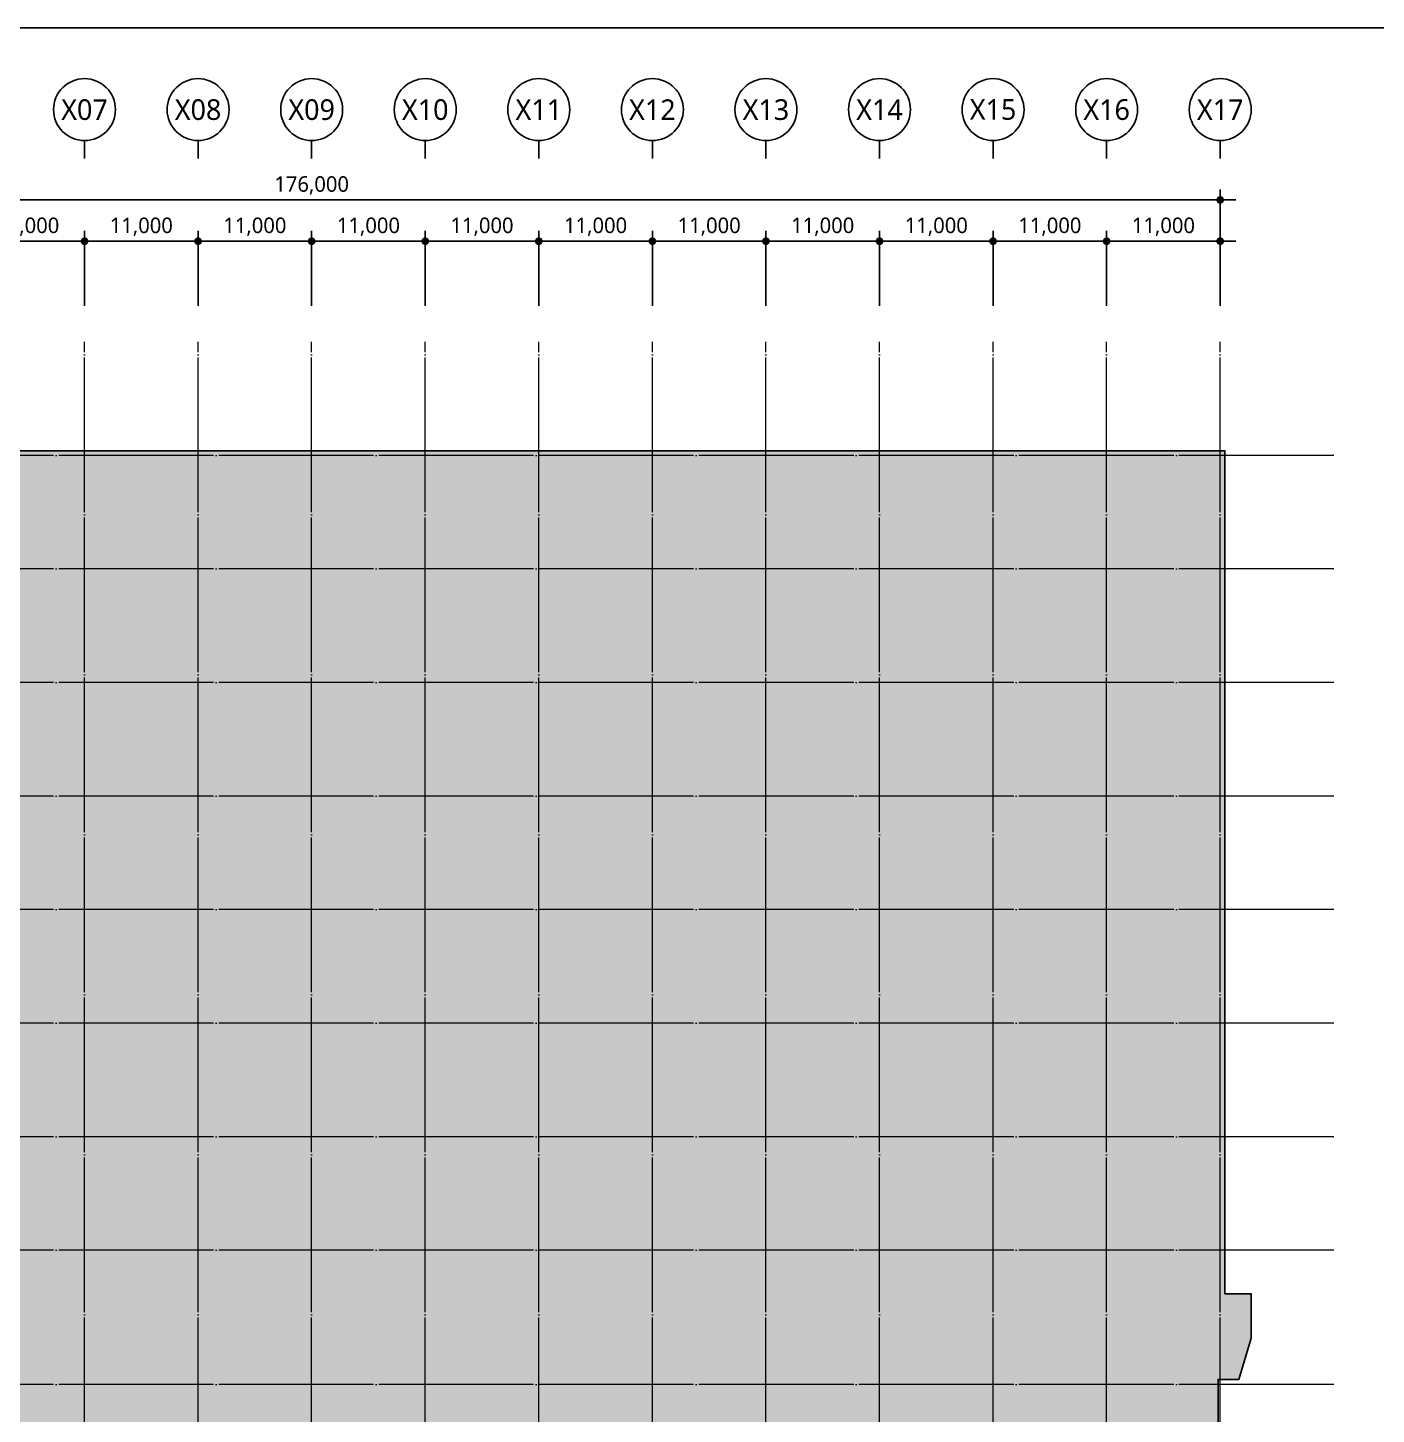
# Model space of a CAD drawing. Header units: millimetres. Extents: x 1877297 to 3504506, y 1389503 to 1925703.
# Drawn here: x 3214415 to 3345030, y 1523292 to 1657603 of the extents above; entities that cross this region are included whole.
import ezdxf
from ezdxf.enums import TextEntityAlignment as Align

# ---------------------------------------------------------------- set-up
doc = ezdxf.new("R2010")
doc.units = ezdxf.units.MM
doc.header["$LTSCALE"] = 5
doc.header["$MEASUREMENT"] = 0
doc.header["$PDSIZE"] = -10
doc.linetypes.add('CEN', pattern=[62, 60, -1, 0, -1])
doc.layers.get('0').update_dxf_attribs({"linetype": 'CONTINUOUS'})
doc.layers.get('Defpoints').update_dxf_attribs({"color": 153, "linetype": 'CONTINUOUS'})
for name, color, linetype, lineweight in [('A-AREA-LIN1', 4, 'CONTINUOUS', 25), ('A-AXIS-BUBL', 7, 'CONTINUOUS', 25), ('A-AXIS-LINE', 1, 'CEN', 15), ('A-DIMS', 7, 'CONTINUOUS', 25), ('A-XXXX-HATC', 8, 'CONTINUOUS', 18), ('A-XXXX-TABL', 7, 'CONTINUOUS', 25), ('A-XXXX-TXT2', 3, 'CONTINUOUS', 25)]:
    doc.layers.add(name, color=color, linetype=linetype, lineweight=lineweight)
doc.styles.add('HY울릉도L', font='')
doc.styles.add('맑은고딕', font='malgun.ttf')
doc.styles.get('HY울릉도L').set_extended_font_data('HYwulM')
doc.dimstyles.new('CDIM', dxfattribs={"dimtxt": 3, "dimasz": 1.5, "dimexe": 2, "dimexo": 1, "dimgap": 1, "dimtad": 1, "dimdec": 0, "dimrnd": 0.5, "dimzin": 0, "dimdsep": 32, "dimlunit": 6, "dimtxsty": 'HY울릉도L', "dimblk1": '_CIDOT', "dimblk2": '_CIDOT', "dimsah": 1, "dimcen": 5.5, "dimclrd": 2, "dimclre": 2, "dimclrt": 7, "dimadec": 0, "dimazin": 0, "dimtfac": 1, "dimtdec": 0, "dimtix": 1, "dimtmove": 2, "dimatfit": 1, "dimldrblk": '_CIDOT', "dimfxl": 1, "dimtolj": 1, "dimtzin": 0, "dimlwd": -1, "dimarcsym": 0})

# ---------------------------------------------------------------- blocks, each defined once
blk = doc.blocks.new('_CIDOT')
at = {"color": 0, "linetype": 'ByBlock'}
blk.add_line((2, 0), (-1, 0), dxfattribs=at)
at = {"color": 0, "linetype": 'ByBlock', "const_width": 0.5}
blk.add_lwpolyline([(-0.25, 0, 1), (0.25, 0, 1)], format="xyb", close=True, dxfattribs=at)
blk = doc.blocks.new('*D27')
at = {"layer": 'A-DIMS', "lineweight": -2, "transparency": 16777216}
for p, q in [((181693.0126114404, 255620.5923965098), (181693.0126114404, 262870.5923964344)), ((192693.0126114404, 255620.5923964912), (192693.0126114404, 262870.5923964344))]:
    blk.add_line(p, q, dxfattribs=at)
at = {"layer": 'A-DIMS', "transparency": 16777216}
blk.add_line((182443.0126114404, 261870.5923964344), (191943.0126114404, 261870.5923964344), dxfattribs=at)
at = {"layer": 'Defpoints', "color": 0, "transparency": 16777216}
for p in [(192693.0126114404, 261870.5923964344), (181693.0126114404, 255120.5923965098), (192693.0126114404, 255120.5923964912)]:
    blk.add_point(p, dxfattribs=at)
at = {"layer": 'A-DIMS', "transparency": 16777216, "xscale": 750, "yscale": 750, "zscale": 750, "rotation": 180}
blk.add_blockref('_CIDOT', (181693.0126114404, 261870.5923964344), dxfattribs=at)
at = {"layer": 'A-DIMS', "transparency": 16777216, "xscale": 750, "yscale": 750, "zscale": 750}
blk.add_blockref('_CIDOT', (192693.0126114404, 261870.5923964344), dxfattribs=at)
at = {"layer": 'A-DIMS', "color": 3, "transparency": 16777216, "insert": (187193.0126114404, 263275.4837007822), "char_height": 1500, "attachment_point": 5, "style": '맑은고딕'}
blk.add_mtext('\\A1;11,000', dxfattribs=at)
blk = doc.blocks.new('*D28')
at = {"layer": 'A-DIMS', "lineweight": -2, "transparency": 16777216}
for p, q in [((192693.0126114404, 255620.5923964912), (192693.0126114404, 262870.5923964158)), ((203693.0126114404, 255620.5923964726), (203693.0126114404, 262870.5923964158))]:
    blk.add_line(p, q, dxfattribs=at)
at = {"layer": 'A-DIMS', "transparency": 16777216}
blk.add_line((193443.0126114404, 261870.5923964158), (202943.0126114404, 261870.5923964158), dxfattribs=at)
at = {"layer": 'Defpoints', "color": 0, "transparency": 16777216}
for p in [(203693.0126114404, 261870.5923964158), (192693.0126114404, 255120.5923964912), (203693.0126114404, 255120.5923964726)]:
    blk.add_point(p, dxfattribs=at)
at = {"layer": 'A-DIMS', "transparency": 16777216, "xscale": 750, "yscale": 750, "zscale": 750, "rotation": 180}
blk.add_blockref('_CIDOT', (192693.0126114404, 261870.5923964158), dxfattribs=at)
at = {"layer": 'A-DIMS', "transparency": 16777216, "xscale": 750, "yscale": 750, "zscale": 750}
blk.add_blockref('_CIDOT', (203693.0126114404, 261870.5923964158), dxfattribs=at)
at = {"layer": 'A-DIMS', "color": 3, "transparency": 16777216, "insert": (198193.0126114404, 263275.4837007636), "char_height": 1500, "attachment_point": 5, "style": '맑은고딕'}
blk.add_mtext('\\A1;11,000', dxfattribs=at)
blk = doc.blocks.new('*D29')
at = {"layer": 'A-DIMS', "lineweight": -2, "transparency": 16777216}
for p, q in [((203693.0126114404, 255620.5923965098), (203693.0126114404, 262870.5923964344)), ((214693.0126114404, 255620.5923964912), (214693.0126114404, 262870.5923964344))]:
    blk.add_line(p, q, dxfattribs=at)
at = {"layer": 'A-DIMS', "transparency": 16777216}
blk.add_line((204443.0126114404, 261870.5923964344), (213943.0126114404, 261870.5923964344), dxfattribs=at)
at = {"layer": 'Defpoints', "color": 0, "transparency": 16777216}
for p in [(214693.0126114404, 261870.5923964344), (203693.0126114404, 255120.5923965098), (214693.0126114404, 255120.5923964912)]:
    blk.add_point(p, dxfattribs=at)
at = {"layer": 'A-DIMS', "transparency": 16777216, "xscale": 750, "yscale": 750, "zscale": 750, "rotation": 180}
blk.add_blockref('_CIDOT', (203693.0126114404, 261870.5923964344), dxfattribs=at)
at = {"layer": 'A-DIMS', "transparency": 16777216, "xscale": 750, "yscale": 750, "zscale": 750}
blk.add_blockref('_CIDOT', (214693.0126114404, 261870.5923964344), dxfattribs=at)
at = {"layer": 'A-DIMS', "color": 3, "transparency": 16777216, "insert": (209193.0126114404, 263275.4837007822), "char_height": 1500, "attachment_point": 5, "style": '맑은고딕'}
blk.add_mtext('\\A1;11,000', dxfattribs=at)
blk = doc.blocks.new('*D30')
at = {"layer": 'A-DIMS', "lineweight": -2, "transparency": 16777216}
for p, q in [((214693.0126114404, 255620.5923964912), (214693.0126114404, 262870.5923964158)), ((225693.0126114404, 255620.5923964726), (225693.0126114404, 262870.5923964158))]:
    blk.add_line(p, q, dxfattribs=at)
at = {"layer": 'A-DIMS', "transparency": 16777216}
blk.add_line((215443.0126114404, 261870.5923964158), (224943.0126114404, 261870.5923964158), dxfattribs=at)
at = {"layer": 'Defpoints', "color": 0, "transparency": 16777216}
for p in [(225693.0126114404, 261870.5923964158), (214693.0126114404, 255120.5923964912), (225693.0126114404, 255120.5923964726)]:
    blk.add_point(p, dxfattribs=at)
at = {"layer": 'A-DIMS', "transparency": 16777216, "xscale": 750, "yscale": 750, "zscale": 750, "rotation": 180}
blk.add_blockref('_CIDOT', (214693.0126114404, 261870.5923964158), dxfattribs=at)
at = {"layer": 'A-DIMS', "transparency": 16777216, "xscale": 750, "yscale": 750, "zscale": 750}
blk.add_blockref('_CIDOT', (225693.0126114404, 261870.5923964158), dxfattribs=at)
at = {"layer": 'A-DIMS', "color": 3, "transparency": 16777216, "insert": (220193.0126114404, 263275.4837007636), "char_height": 1500, "attachment_point": 5, "style": '맑은고딕'}
blk.add_mtext('\\A1;11,000', dxfattribs=at)
blk = doc.blocks.new('*D31')
at = {"layer": 'A-DIMS', "lineweight": -2, "transparency": 16777216}
for p, q in [((225693.0126114404, 255620.5923964726), (225693.0126114404, 262870.5923963971)), ((236693.0126114404, 255620.592396454), (236693.0126114404, 262870.5923963971))]:
    blk.add_line(p, q, dxfattribs=at)
at = {"layer": 'A-DIMS', "transparency": 16777216}
blk.add_line((226443.0126114404, 261870.5923963971), (235943.0126114404, 261870.5923963971), dxfattribs=at)
at = {"layer": 'Defpoints', "color": 0, "transparency": 16777216}
for p in [(236693.0126114404, 261870.5923963971), (225693.0126114404, 255120.5923964726), (236693.0126114404, 255120.592396454)]:
    blk.add_point(p, dxfattribs=at)
at = {"layer": 'A-DIMS', "transparency": 16777216, "xscale": 750, "yscale": 750, "zscale": 750, "rotation": 180}
blk.add_blockref('_CIDOT', (225693.0126114404, 261870.5923963971), dxfattribs=at)
at = {"layer": 'A-DIMS', "transparency": 16777216, "xscale": 750, "yscale": 750, "zscale": 750}
blk.add_blockref('_CIDOT', (236693.0126114404, 261870.5923963971), dxfattribs=at)
at = {"layer": 'A-DIMS', "color": 3, "transparency": 16777216, "insert": (231193.0126114404, 263275.483700745), "char_height": 1500, "attachment_point": 5, "style": '맑은고딕'}
blk.add_mtext('\\A1;11,000', dxfattribs=at)
blk = doc.blocks.new('*D32')
at = {"layer": 'A-DIMS', "lineweight": -2, "transparency": 16777216}
for p, q in [((236693.0126114404, 255620.5923964912), (236693.0126114404, 262870.5923964158)), ((247693.0126114404, 255620.5923964726), (247693.0126114404, 262870.5923964158))]:
    blk.add_line(p, q, dxfattribs=at)
at = {"layer": 'A-DIMS', "transparency": 16777216}
blk.add_line((237443.0126114404, 261870.5923964158), (246943.0126114404, 261870.5923964158), dxfattribs=at)
at = {"layer": 'Defpoints', "color": 0, "transparency": 16777216}
for p in [(247693.0126114404, 261870.5923964158), (236693.0126114404, 255120.5923964912), (247693.0126114404, 255120.5923964726)]:
    blk.add_point(p, dxfattribs=at)
at = {"layer": 'A-DIMS', "transparency": 16777216, "xscale": 750, "yscale": 750, "zscale": 750, "rotation": 180}
blk.add_blockref('_CIDOT', (236693.0126114404, 261870.5923964158), dxfattribs=at)
at = {"layer": 'A-DIMS', "transparency": 16777216, "xscale": 750, "yscale": 750, "zscale": 750}
blk.add_blockref('_CIDOT', (247693.0126114404, 261870.5923964158), dxfattribs=at)
at = {"layer": 'A-DIMS', "color": 3, "transparency": 16777216, "insert": (242193.0126114404, 263275.4837007636), "char_height": 1500, "attachment_point": 5, "style": '맑은고딕'}
blk.add_mtext('\\A1;11,000', dxfattribs=at)
blk = doc.blocks.new('*D33')
at = {"layer": 'A-DIMS', "lineweight": -2, "transparency": 16777216}
for p, q in [((247693.0126114404, 255620.5923964726), (247693.0126114404, 262870.5923963971)), ((258693.0126114404, 255620.592396454), (258693.0126114404, 262870.5923963971))]:
    blk.add_line(p, q, dxfattribs=at)
at = {"layer": 'A-DIMS', "transparency": 16777216}
blk.add_line((248443.0126114404, 261870.5923963971), (257943.0126114404, 261870.5923963971), dxfattribs=at)
at = {"layer": 'Defpoints', "color": 0, "transparency": 16777216}
for p in [(258693.0126114404, 261870.5923963971), (247693.0126114404, 255120.5923964726), (258693.0126114404, 255120.592396454)]:
    blk.add_point(p, dxfattribs=at)
at = {"layer": 'A-DIMS', "transparency": 16777216, "xscale": 750, "yscale": 750, "zscale": 750, "rotation": 180}
blk.add_blockref('_CIDOT', (247693.0126114404, 261870.5923963971), dxfattribs=at)
at = {"layer": 'A-DIMS', "transparency": 16777216, "xscale": 750, "yscale": 750, "zscale": 750}
blk.add_blockref('_CIDOT', (258693.0126114404, 261870.5923963971), dxfattribs=at)
at = {"layer": 'A-DIMS', "color": 3, "transparency": 16777216, "insert": (253193.0126114404, 263275.483700745), "char_height": 1500, "attachment_point": 5, "style": '맑은고딕'}
blk.add_mtext('\\A1;11,000', dxfattribs=at)
blk = doc.blocks.new('*D34')
at = {"layer": 'A-DIMS', "lineweight": -2, "transparency": 16777216}
for p, q in [((258693.0126114404, 255620.592396454), (258693.0126114404, 262870.5923963785)), ((269693.0126114404, 255620.5923964353), (269693.0126114404, 262870.5923963785))]:
    blk.add_line(p, q, dxfattribs=at)
at = {"layer": 'A-DIMS', "transparency": 16777216}
blk.add_line((259443.0126114404, 261870.5923963785), (268943.0126114404, 261870.5923963785), dxfattribs=at)
at = {"layer": 'Defpoints', "color": 0, "transparency": 16777216}
for p in [(269693.0126114404, 261870.5923963785), (258693.0126114404, 255120.592396454), (269693.0126114404, 255120.5923964353)]:
    blk.add_point(p, dxfattribs=at)
at = {"layer": 'A-DIMS', "transparency": 16777216, "xscale": 750, "yscale": 750, "zscale": 750, "rotation": 180}
blk.add_blockref('_CIDOT', (258693.0126114404, 261870.5923963785), dxfattribs=at)
at = {"layer": 'A-DIMS', "transparency": 16777216, "xscale": 750, "yscale": 750, "zscale": 750}
blk.add_blockref('_CIDOT', (269693.0126114404, 261870.5923963785), dxfattribs=at)
at = {"layer": 'A-DIMS', "color": 3, "transparency": 16777216, "insert": (264193.0126114404, 263275.4837007264), "char_height": 1500, "attachment_point": 5, "style": '맑은고딕'}
blk.add_mtext('\\A1;11,000', dxfattribs=at)
blk = doc.blocks.new('*D35')
at = {"layer": 'A-DIMS', "lineweight": -2, "transparency": 16777216}
for p, q in [((269693.0126114404, 255620.5923964726), (269693.0126114404, 262870.5923963971)), ((280693.0126114404, 255620.592396454), (280693.0126114404, 262870.5923963971))]:
    blk.add_line(p, q, dxfattribs=at)
at = {"layer": 'A-DIMS', "transparency": 16777216}
blk.add_line((270443.0126114404, 261870.5923963971), (279943.0126114404, 261870.5923963971), dxfattribs=at)
at = {"layer": 'Defpoints', "color": 0, "transparency": 16777216}
for p in [(280693.0126114404, 261870.5923963971), (269693.0126114404, 255120.5923964726), (280693.0126114404, 255120.592396454)]:
    blk.add_point(p, dxfattribs=at)
at = {"layer": 'A-DIMS', "transparency": 16777216, "xscale": 750, "yscale": 750, "zscale": 750, "rotation": 180}
blk.add_blockref('_CIDOT', (269693.0126114404, 261870.5923963971), dxfattribs=at)
at = {"layer": 'A-DIMS', "transparency": 16777216, "xscale": 750, "yscale": 750, "zscale": 750}
blk.add_blockref('_CIDOT', (280693.0126114404, 261870.5923963971), dxfattribs=at)
at = {"layer": 'A-DIMS', "color": 3, "transparency": 16777216, "insert": (275193.0126114404, 263275.483700745), "char_height": 1500, "attachment_point": 5, "style": '맑은고딕'}
blk.add_mtext('\\A1;11,000', dxfattribs=at)
blk = doc.blocks.new('*D36')
at = {"layer": 'A-DIMS', "lineweight": -2, "transparency": 16777216}
for p, q in [((280693.0126114404, 255620.5923965285), (280693.0126114404, 262870.592396453)), ((291693.0126114404, 255620.5923965098), (291693.0126114404, 262870.592396453))]:
    blk.add_line(p, q, dxfattribs=at)
at = {"layer": 'A-DIMS', "transparency": 16777216}
blk.add_line((281443.0126114404, 261870.592396453), (290943.0126114404, 261870.592396453), dxfattribs=at)
at = {"layer": 'Defpoints', "color": 0, "transparency": 16777216}
for p in [(291693.0126114404, 261870.592396453), (280693.0126114404, 255120.5923965285), (291693.0126114404, 255120.5923965098)]:
    blk.add_point(p, dxfattribs=at)
at = {"layer": 'A-DIMS', "transparency": 16777216, "xscale": 750, "yscale": 750, "zscale": 750, "rotation": 180}
blk.add_blockref('_CIDOT', (280693.0126114404, 261870.592396453), dxfattribs=at)
at = {"layer": 'A-DIMS', "transparency": 16777216, "xscale": 750, "yscale": 750, "zscale": 750}
blk.add_blockref('_CIDOT', (291693.0126114404, 261870.592396453), dxfattribs=at)
at = {"layer": 'A-DIMS', "color": 3, "transparency": 16777216, "insert": (286193.0126114404, 263275.4837008009), "char_height": 1500, "attachment_point": 5, "style": '맑은고딕'}
blk.add_mtext('\\A1;11,000', dxfattribs=at)
blk = doc.blocks.new('*D37')
at = {"layer": 'A-DIMS', "lineweight": -2, "transparency": 16777216}
for p, q in [((126693.0126114404, 255620.5923965098), (126693.0126114404, 266870.5923965471)), ((302693.0126114404, 255620.5923965098), (302693.0126114404, 266870.5923965471))]:
    blk.add_line(p, q, dxfattribs=at)
at = {"layer": 'A-DIMS', "transparency": 16777216}
blk.add_line((127443.0126114404, 265870.5923965471), (301943.0126114404, 265870.5923965471), dxfattribs=at)
at = {"layer": 'Defpoints', "color": 0, "transparency": 16777216}
for p in [(302693.0126114404, 265870.5923965471), (126693.0126114404, 255120.5923965098), (302693.0126114404, 255120.5923965098)]:
    blk.add_point(p, dxfattribs=at)
at = {"layer": 'A-DIMS', "transparency": 16777216, "xscale": 750, "yscale": 750, "zscale": 750, "rotation": 180}
blk.add_blockref('_CIDOT', (126693.0126114404, 265870.5923965471), dxfattribs=at)
at = {"layer": 'A-DIMS', "transparency": 16777216, "xscale": 750, "yscale": 750, "zscale": 750}
blk.add_blockref('_CIDOT', (302693.0126114404, 265870.5923965471), dxfattribs=at)
at = {"layer": 'A-DIMS', "color": 3, "transparency": 16777216, "insert": (214693.0126114404, 267275.4837008949), "char_height": 1500, "attachment_point": 5, "style": '맑은고딕'}
blk.add_mtext('\\A1;176,000', dxfattribs=at)
blk = doc.blocks.new('*D38')
at = {"layer": 'A-DIMS', "lineweight": -2, "transparency": 16777216}
for p, q in [((291693.0126114404, 255620.592396454), (291693.0126114404, 262870.5923963785)), ((302693.0126114404, 255620.5923964353), (302693.0126114404, 262870.5923963785))]:
    blk.add_line(p, q, dxfattribs=at)
at = {"layer": 'A-DIMS', "transparency": 16777216}
blk.add_line((292443.0126114404, 261870.5923963785), (301943.0126114404, 261870.5923963785), dxfattribs=at)
at = {"layer": 'Defpoints', "color": 0, "transparency": 16777216}
for p in [(302693.0126114404, 261870.5923963785), (291693.0126114404, 255120.592396454), (302693.0126114404, 255120.5923964353)]:
    blk.add_point(p, dxfattribs=at)
at = {"layer": 'A-DIMS', "transparency": 16777216, "xscale": 750, "yscale": 750, "zscale": 750, "rotation": 180}
blk.add_blockref('_CIDOT', (291693.0126114404, 261870.5923963785), dxfattribs=at)
at = {"layer": 'A-DIMS', "transparency": 16777216, "xscale": 750, "yscale": 750, "zscale": 750}
blk.add_blockref('_CIDOT', (302693.0126114404, 261870.5923963785), dxfattribs=at)
at = {"layer": 'A-DIMS', "color": 3, "transparency": 16777216, "insert": (297193.0126114404, 263275.4837007264), "char_height": 1500, "attachment_point": 5, "style": '맑은고딕'}
blk.add_mtext('\\A1;11,000', dxfattribs=at)
blk = doc.blocks.new('면적중심선')
at = {"layer": 'A-AXIS-LINE', "ltscale": 50}
for points in [[(742821.0833661966, 1781470.52258007), (742821.0833661966, 1999470.52258007)], [(753821.0833661966, 1781470.52258007), (753821.0833661966, 1999470.52258007)], [(764821.0833661966, 1781470.52258007), (764821.0833661966, 1999470.52258007)], [(775821.0833661966, 1781470.52258007), (775821.0833661966, 1999470.52258007)], [(786821.0833661966, 1781470.52258007), (786821.0833661966, 1999470.52258007)], [(797821.0833661966, 1781470.52258007), (797821.0833661966, 1999470.52258007)], [(808821.0833661966, 1781470.52258007), (808821.0833661966, 1999470.52258007)], [(819821.0833661964, 1781470.52258007), (819821.0833661964, 1999470.52258007)], [(830821.0833661964, 1781470.52258007), (830821.0833661964, 1999470.52258007)], [(841821.0833661964, 1781470.52258007), (841821.0833661964, 1999470.52258007)], [(852821.0833661964, 1781470.52258007), (852821.0833661964, 1999470.52258007)], [(863821.0833661964, 1988470.52258007), (665821.0833661966, 1988470.52258007)], [(863821.0833661964, 1977470.52258007), (665821.0833661966, 1977470.52258007)], [(863821.0833661964, 1966470.52258007), (665821.0833661966, 1966470.52258007)], [(863821.0833661964, 1955470.52258007), (665821.0833661966, 1955470.52258007)], [(863821.0833661964, 1944470.52258007), (665821.0833661966, 1944470.52258007)], [(863821.0833661964, 1933470.52258007), (665821.0833661966, 1933470.52258007)], [(863821.0833661964, 1922470.52258007), (665821.0833661966, 1922470.52258007)], [(863821.0833661964, 1911470.52258007), (665821.0833661966, 1911470.52258007)], [(863821.0833661964, 1898470.52258007), (665821.0833661966, 1898470.52258007)]]:
    blk.add_lwpolyline(points, dxfattribs=at)
blk = doc.blocks.new('DIM(210222)')
for p, q in [((192693.0126114404, 269870.5923965471), (192693.0126114404, 271620.5923965471)), ((203693.0126114404, 269870.5923965471), (203693.0126114404, 271620.5923965471)), ((214693.0126114404, 269870.5923965285), (214693.0126114404, 271620.5923965285)), ((225693.0126114404, 269870.5923965098), (225693.0126114404, 271620.5923965098)), ((236693.0126114404, 269870.5923965471), (236693.0126114404, 271620.5923965471)), ((247693.0126114404, 269870.5923965471), (247693.0126114404, 271620.5923965471)), ((258693.0126114404, 269870.5923965471), (258693.0126114404, 271620.5923965471)), ((269693.0126114404, 269870.5923965471), (269693.0126114404, 271620.5923965471)), ((280693.0126114404, 269870.5923965471), (280693.0126114404, 271620.5923965471)), ((291693.0126114404, 269870.5923965285), (291693.0126114404, 271620.5923965285)), ((302693.0126114404, 269870.5923965098), (302693.0126114404, 271620.5923965098))]:
    blk.add_line(p, q)
at = {"layer": 'A-AXIS-BUBL', "ltscale": 0.2}
for centre in [(192693.0126114404, 274620.5923965471), (203693.0126114404, 274620.5923965471), (214693.0126114404, 274620.5923965285), (225693.0126114404, 274620.5923965098), (236693.0126114404, 274620.5923965471), (247693.0126114404, 274620.5923965471), (258693.0126114404, 274620.5923965471), (269693.0126114404, 274620.5923965471), (280693.0126114404, 274620.5923965471), (291693.0126114404, 274620.5923965285), (302693.0126114404, 274620.5923965098)]:
    blk.add_circle(centre, 3000.000030000308, dxfattribs=at)
at = {"layer": 'A-XXXX-TXT2', "ltscale": 0.2, "style": '맑은고딕'}
for s, p in [('X07', (192693.0126114404, 274620.5923965471)), ('X08', (203693.0126114404, 274620.5923965471)), ('X09', (214693.0126114404, 274620.5923965285)), ('X10', (225693.0126114404, 274620.5923965098)), ('X11', (236693.0126114404, 274620.5923965471)), ('X12', (247693.0126114404, 274620.5923965471)), ('X13', (258693.0126114404, 274620.5923965471)), ('X14', (269693.0126114404, 274620.5923965471)), ('X15', (280693.0126114404, 274620.5923965471)), ('X16', (291693.0126114404, 274620.5923965285)), ('X17', (302693.0126114404, 274620.5923965098))]:
    blk.add_text(s, height=2000.000020000205, dxfattribs=at).set_placement(p, align=Align.MIDDLE)
at = {"layer": 'A-DIMS'}
for p1, p2, distance, picture, middle in [((126693.0126114404, 255120.5923965098), (302693.0126114404, 255120.5923965098), 10750.000000037282, '*D37', (214693.0126114404, 267275.4837008949)), ((181693.0126114404, 255120.5923965098), (192693.0126114404, 255120.5923964912), 6749.99999994319, '*D27', (187193.0126114404, 263275.4837007822)), ((192693.0126114404, 255120.5923964912), (203693.0126114404, 255120.5923964726), 6749.99999994319, '*D28', (198193.0126114404, 263275.4837007636)), ((203693.0126114404, 255120.5923965098), (214693.0126114404, 255120.5923964912), 6749.99999994319, '*D29', (209193.0126114404, 263275.4837007822)), ((214693.0126114404, 255120.5923964912), (225693.0126114404, 255120.5923964726), 6749.99999994319, '*D30', (220193.0126114404, 263275.4837007636)), ((225693.0126114404, 255120.5923964726), (236693.0126114404, 255120.592396454), 6749.999999943103, '*D31', (231193.0126114404, 263275.483700745)), ((236693.0126114404, 255120.5923964912), (247693.0126114404, 255120.5923964726), 6749.99999994319, '*D32', (242193.0126114404, 263275.4837007636)), ((247693.0126114404, 255120.5923964726), (258693.0126114404, 255120.592396454), 6749.999999943103, '*D33', (253193.0126114404, 263275.483700745)), ((258693.0126114404, 255120.592396454), (269693.0126114404, 255120.5923964353), 6749.999999943189, '*D34', (264193.0126114404, 263275.4837007264)), ((269693.0126114404, 255120.5923964726), (280693.0126114404, 255120.592396454), 6749.999999943103, '*D35', (275193.0126114404, 263275.483700745)), ((280693.0126114404, 255120.5923965285), (291693.0126114404, 255120.5923965098), 6749.99999994319, '*D36', (286193.0126114404, 263275.4837008009)), ((291693.0126114404, 255120.592396454), (302693.0126114404, 255120.5923964353), 6749.999999943188, '*D38', (297193.0126114404, 263275.4837007264))]:
    dim = blk.add_aligned_dim(p1=p1, p2=p2, distance=distance, dimstyle='CDIM', override={"dimscale": 500, "dimtxsty": '맑은고딕', "dimclrd": 256, "dimclre": 256, "dimclrt": 3}, dxfattribs=at)
    dim.commit()
    dim.dimension.update_dxf_attribs({"geometry": picture, "text_midpoint": middle})

msp = doc.modelspace()

# ---------------------------------------------------------------- hatches: boundary and pattern name
at = {"layer": 'A-XXXX-HATC'}
h = msp.add_hatch(color=256, dxfattribs=at)
h.dxf.hatch_style = 1
h.paths.add_polyline_path([(3332915.057784494, 1534948.42288274), (3330365.057784521, 1534948.42288274), (3330365.057784521, 1616623.42288274), (3197065.057784521, 1616623.42288274), (3197065.057784521, 1538273.42288274), (3197415.057784494, 1538273.42288274), (3197415.057784494, 1525973.42288274), (3195115.057784494, 1525973.42288274), (3195115.057784494, 1578273.42288274, 0.4142135623730952), (3174415.057784494, 1598973.42288274, 0.4142135623730955), (3153715.057784494, 1578273.42288274), (3153715.057784494, 1491873.422882739), (3153065.057784497, 1491873.42288274), (3153065.057784494, 1419323.42288274), (3286365.057784494, 1419323.42288274), (3286365.057784494, 1497673.42288274), (3286015.057784494, 1497673.42288274), (3286015.057784494, 1509973.42288274), (3288315.057784494, 1509973.42288274), (3288315.057784494, 1457673.42288274, 0.4142135623730951), (3309015.057784494, 1436973.42288274, 0.4142135623730955), (3329715.057784494, 1457673.42288274), (3329715.057784494, 1526673.42288274), (3331715.057784494, 1526673.42288274), (3332915.057784494, 1530673.42288274)])
h.paths.add_polyline_path([(3300815.057784494, 1509973.42288274), (3317215.057784494, 1509973.42288274), (3317215.057784494, 1508373.42288274), (3300815.057784494, 1508373.42288274)], flags=16)
h.paths.add_polyline_path([(3309015.057784494, 1498973.42288274, -0.4142135623730892), (3320315.057784494, 1487673.42288274), (3320315.057784494, 1457673.42288274, -0.4142135623730955), (3309015.057784494, 1446373.42288274, -0.4142135623730951), (3297715.057784494, 1457673.42288274), (3297715.057784494, 1487673.42288274, -0.4142135623730966)], flags=16)
h.paths.add_polyline_path([(3174415.057784494, 1536973.42288274, -0.4142135623730892), (3163115.057784494, 1548273.42288274), (3163115.057784494, 1578273.42288274, -0.4142135623730955), (3174415.057784494, 1589573.42288274, -0.4142135623730951), (3185715.057784494, 1578273.42288274), (3185715.057784494, 1548273.42288274, -0.4142135623730966)], flags=16)
h.paths.add_polyline_path([(3182615.057784494, 1527573.42288274), (3182615.057784494, 1525973.42288274), (3166215.057784494, 1525973.42288274), (3166215.057784494, 1527573.42288274)], flags=16)

# ---------------------------------------------------------------- linework, layer by layer
at = {"layer": 'A-AREA-LIN1'}
msp.add_lwpolyline([(3153715.057784494, 1491873.422882739), (3153715.057784494, 1578273.42288274, -0.4142135623730958), (3174415.057784494, 1598973.42288274, -0.4142135623730951), (3195115.057784494, 1578273.42288274), (3195115.057784494, 1525973.42288274), (3197415.057784494, 1525973.42288274), (3197415.057784494, 1538273.42288274), (3197065.057784521, 1538273.42288274), (3197065.057784521, 1616623.42288274), (3330365.057784521, 1616623.42288274), (3330365.057784521, 1534948.42288274), (3332915.057784494, 1534948.42288274), (3332915.057784494, 1530673.42288274), (3331715.057784494, 1526673.42288274), (3329715.057784494, 1526673.42288274), (3329715.057784494, 1457673.42288274, -0.4142135623730958)], format="xyb", dxfattribs=at)
at = {"layer": 'A-XXXX-TABL'}
msp.add_line((2717297.045132475, 1657602.830486119), (3436047.045197295, 1657602.830486119), dxfattribs=at)

# ---------------------------------------------------------------- block references
for name, p in [('DIM(210222)', (3027222.045173082, 1375052.830486305)), ('면적중심선', (2477093.974418324, -372297.09969733))]:
    msp.add_blockref(name, p)

doc.saveas('drawing.dxf')
